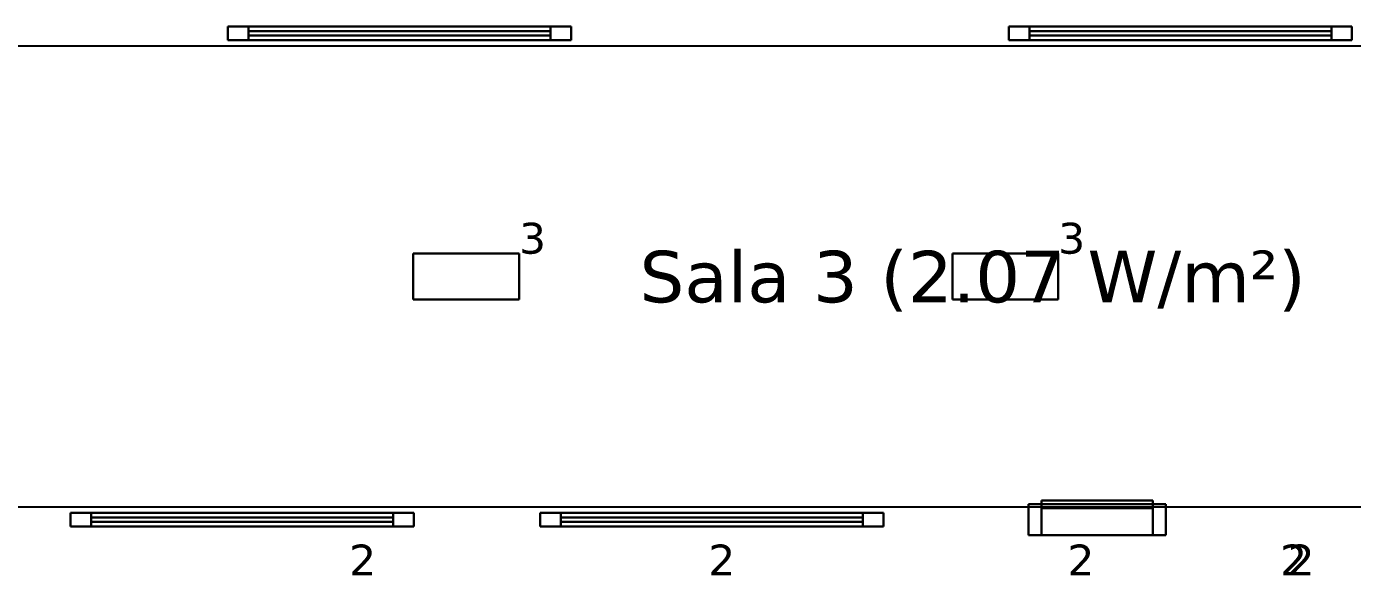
# Model space of a CAD drawing. Header units: inches. Extents: x 28 to 141, y 59 to 110.
# Drawn here: x 92.1 to 99.83, y 89.86 to 93.06 of the extents above; entities that cross this region are included whole.
import ezdxf

# ---------------------------------------------------------------- set-up
doc = ezdxf.new("R2010")
doc.units = ezdxf.units.IN
doc.header["$MEASUREMENT"] = 0
for name, color, linetype, true_color in [('DLX_BLD1_APERT', 7, 'Continuous', 0x969696), ('DLX_BLD1_CALC', 3, 'Continuous', 0x00ff00), ('DLX_BLD1_DESC', 7, 'Continuous', 0x969696), ('DLX_BLD1_LUM', 7, 'Continuous', 0xffd400), ('DLX_BLD1_LUMKEY_IDX', 7, 'Continuous', 0x969696)]:
    doc.layers.add(name, color=color, linetype=linetype, true_color=true_color)
doc.styles.add('TableTextStyle', font='')
doc.styles.get('TableTextStyle').set_extended_font_data('VERDANA.TTF')

msp = doc.modelspace()

# ---------------------------------------------------------------- linework, layer by layer
at = {"layer": 'DLX_BLD1_APERT'}
for points in [[(95.2731, 93.063, 0), (93.2731, 93.063, 0)], [(93.2731, 93.063, 0), (93.2731, 92.983, 0)], [(93.2731, 92.983, 0), (93.2731, 93.063, 0)], [(93.2731, 93.063, 0), (95.2731, 93.063, 0)], [(93.2731, 92.983, 0), (93.2731, 93.063, 0)], [(93.2731, 93.063, 0), (93.2731, 93.063, 0)], [(93.2731, 93.063, 0), (93.2731, 92.983, 0)], [(93.2731, 93.063, 0), (95.2731, 93.063, 0)], [(95.2731, 93.063, 0), (93.2731, 93.063, 0)], [(93.2731, 93.063, 0), (93.2731, 93.063, 0)], [(93.3931, 93.063, 0), (93.3931, 93.063, 0)], [(93.3931, 93.063, 0), (95.1531, 93.063, 0)], [(95.1531, 93.063, 0), (93.3931, 93.063, 0)], [(93.3931, 93.0355, 0), (93.3931, 93.063, 0)], [(93.3931, 93.063, 0), (95.1531, 93.063, 0)], [(95.1531, 93.063, 0), (93.3931, 93.063, 0)], [(93.3931, 93.063, 0), (93.3931, 93.0355, 0)], [(93.3931, 93.0355, 0), (93.3931, 93.063, 0)], [(93.3931, 93.063, 0), (93.3931, 93.063, 0)], [(93.3931, 93.063, 0), (93.3931, 93.0355, 0)], [(95.1531, 93.063, 0), (95.1531, 93.063, 0)], [(95.1531, 93.063, 0), (95.1531, 93.0355, 0)], [(95.1531, 93.0355, 0), (95.1531, 93.063, 0)], [(95.1531, 93.063, 0), (95.1531, 93.063, 0)], [(95.1531, 93.063, 0), (95.1531, 93.0355, 0)], [(95.1531, 93.0355, 0), (95.1531, 93.063, 0)], [(95.2731, 92.983, 0), (95.2731, 93.063, 0)], [(95.2731, 92.983, 0), (95.2731, 93.063, 0)], [(95.2731, 93.063, 0), (95.2731, 93.063, 0)], [(95.2731, 93.063, 0), (95.2731, 92.983, 0)], [(95.2731, 93.063, 0), (95.2731, 92.983, 0)], [(95.2731, 93.063, 0), (95.2731, 93.063, 0)], [(99.8244, 93.063, 0), (97.8244, 93.063, 0)], [(97.8244, 93.063, 0), (97.8244, 92.983, 0)], [(97.8244, 92.983, 0), (97.8244, 93.063, 0)], [(97.8244, 93.063, 0), (99.8244, 93.063, 0)], [(97.8244, 92.983, 0), (97.8244, 93.063, 0)], [(97.8244, 93.063, 0), (97.8244, 93.063, 0)], [(97.8244, 93.063, 0), (97.8244, 92.983, 0)], [(97.8244, 93.063, 0), (99.8244, 93.063, 0)], [(99.8244, 93.063, 0), (97.8244, 93.063, 0)], [(97.8244, 93.063, 0), (97.8244, 93.063, 0)], [(97.9444, 93.063, 0), (97.9444, 93.063, 0)], [(97.9444, 93.063, 0), (99.7044, 93.063, 0)], [(99.7044, 93.063, 0), (97.9444, 93.063, 0)], [(97.9444, 93.0355, 0), (97.9444, 93.063, 0)], [(97.9444, 93.063, 0), (99.7044, 93.063, 0)], [(99.7044, 93.063, 0), (97.9444, 93.063, 0)], [(97.9444, 93.063, 0), (97.9444, 93.0355, 0)], [(97.9444, 93.0355, 0), (97.9444, 93.063, 0)], [(97.9444, 93.063, 0), (97.9444, 93.063, 0)], [(97.9444, 93.063, 0), (97.9444, 93.0355, 0)], [(99.7044, 93.063, 0), (99.7044, 93.063, 0)], [(99.7044, 93.063, 0), (99.7044, 93.0355, 0)], [(99.7044, 93.0355, 0), (99.7044, 93.063, 0)], [(99.7044, 93.063, 0), (99.7044, 93.063, 0)], [(99.7044, 93.063, 0), (99.7044, 93.0355, 0)], [(99.7044, 93.0355, 0), (99.7044, 93.063, 0)], [(99.8244, 92.983, 0), (99.8244, 93.063, 0)], [(99.8244, 92.983, 0), (99.8244, 93.063, 0)], [(99.8244, 93.063, 0), (99.8244, 93.063, 0)], [(99.8244, 93.063, 0), (99.8244, 92.983, 0)], [(99.8244, 93.063, 0), (99.8244, 92.983, 0)], [(99.8244, 93.063, 0), (99.8244, 93.063, 0)], [(93.2731, 92.983, 0), (95.2731, 92.983, 0)], [(95.2731, 92.983, 0), (93.2731, 92.983, 0)], [(93.2731, 92.983, 0), (93.2731, 92.983, 0)], [(93.2731, 92.983, 0), (95.2731, 92.983, 0)], [(95.2731, 92.983, 0), (93.2731, 92.983, 0)], [(93.2731, 92.983, 0), (93.2731, 92.983, 0)], [(95.1531, 93.0355, 0), (93.3931, 93.0355, 0)], [(93.3931, 93.0355, 0), (95.1531, 93.0355, 0)], [(93.3931, 93.0105, 0), (93.3931, 93.0355, 0)], [(93.3931, 93.0355, 0), (95.1531, 93.0355, 0)], [(95.1531, 93.0355, 0), (93.3931, 93.0355, 0)], [(93.3931, 93.0355, 0), (93.3931, 93.0105, 0)], [(93.3931, 93.0355, 0), (93.3931, 93.0355, 0)], [(93.3931, 93.0355, 0), (93.3931, 93.0355, 0)], [(93.3931, 93.0355, 0), (93.3931, 93.0105, 0)], [(93.3931, 93.0105, 0), (93.3931, 93.0355, 0)], [(95.1531, 93.0355, 0), (93.3931, 93.0355, 0)], [(93.3931, 93.0355, 0), (93.3931, 93.0105, 0)], [(93.3931, 93.0355, 0), (95.1531, 93.0355, 0)], [(95.1531, 93.0355, 0), (93.3931, 93.0355, 0)], [(93.3931, 93.0355, 0), (93.3931, 93.0355, 0)], [(93.3931, 93.0105, 0), (93.3931, 93.0355, 0)], [(93.3931, 93.0355, 0), (95.1531, 93.0355, 0)], [(93.3931, 93.0105, 0), (93.3931, 93.0355, 0)], [(93.3931, 93.0355, 0), (93.3931, 93.0355, 0)], [(93.3931, 93.0355, 0), (93.3931, 93.0105, 0)], [(93.3931, 93.0105, 0), (95.1531, 93.0105, 0)], [(93.3931, 92.983, 0), (93.3931, 93.0105, 0)], [(93.3931, 93.0105, 0), (93.3931, 93.0105, 0)], [(93.3931, 93.0105, 0), (93.3931, 92.983, 0)], [(93.3931, 92.983, 0), (93.3931, 93.0105, 0)], [(95.1531, 93.0105, 0), (93.3931, 93.0105, 0)], [(93.3931, 93.0105, 0), (93.3931, 92.983, 0)], [(95.1531, 93.0105, 0), (93.3931, 93.0105, 0)], [(93.3931, 93.0105, 0), (95.1531, 93.0105, 0)], [(93.3931, 93.0105, 0), (93.3931, 93.0105, 0)], [(93.3931, 93.0105, 0), (95.1531, 93.0105, 0)], [(95.1531, 93.0105, 0), (93.3931, 93.0105, 0)], [(93.3931, 93.0105, 0), (93.3931, 93.0105, 0)], [(93.3931, 93.0105, 0), (95.1531, 93.0105, 0)], [(95.1531, 93.0105, 0), (93.3931, 93.0105, 0)], [(93.3931, 93.0105, 0), (93.3931, 93.0105, 0)], [(93.3931, 92.983, 0), (93.3931, 92.983, 0)], [(93.3931, 92.983, 0), (95.1531, 92.983, 0)], [(95.1531, 92.983, 0), (93.3931, 92.983, 0)], [(95.1531, 92.983, 0), (93.3931, 92.983, 0)], [(93.3931, 92.983, 0), (93.3931, 92.983, 0)], [(93.3931, 92.983, 0), (95.1531, 92.983, 0)], [(95.1531, 93.0355, 0), (95.1531, 93.0105, 0)], [(95.1531, 93.0355, 0), (95.1531, 93.0355, 0)], [(95.1531, 93.0355, 0), (95.1531, 93.0355, 0)], [(95.1531, 93.0355, 0), (95.1531, 93.0105, 0)], [(95.1531, 93.0105, 0), (95.1531, 93.0355, 0)], [(95.1531, 93.0105, 0), (95.1531, 93.0355, 0)], [(95.1531, 93.0105, 0), (95.1531, 93.0355, 0)], [(95.1531, 93.0355, 0), (95.1531, 93.0355, 0)], [(95.1531, 93.0355, 0), (95.1531, 93.0105, 0)], [(95.1531, 93.0105, 0), (95.1531, 93.0355, 0)], [(95.1531, 93.0355, 0), (95.1531, 93.0355, 0)], [(95.1531, 93.0355, 0), (95.1531, 93.0105, 0)], [(95.1531, 93.0105, 0), (95.1531, 92.983, 0)], [(95.1531, 93.0105, 0), (95.1531, 93.0105, 0)], [(95.1531, 93.0105, 0), (95.1531, 92.983, 0)], [(95.1531, 92.983, 0), (95.1531, 93.0105, 0)], [(95.1531, 92.983, 0), (95.1531, 93.0105, 0)], [(95.1531, 93.0105, 0), (95.1531, 93.0105, 0)], [(95.1531, 93.0105, 0), (95.1531, 93.0105, 0)], [(95.1531, 93.0105, 0), (95.1531, 93.0105, 0)], [(95.1531, 92.983, 0), (95.1531, 92.983, 0)], [(95.1531, 92.983, 0), (95.1531, 92.983, 0)], [(95.2731, 92.983, 0), (95.2731, 92.983, 0)], [(95.2731, 92.983, 0), (95.2731, 92.983, 0)], [(97.8244, 92.983, 0), (99.8244, 92.983, 0)], [(99.8244, 92.983, 0), (97.8244, 92.983, 0)], [(97.8244, 92.983, 0), (97.8244, 92.983, 0)], [(97.8244, 92.983, 0), (99.8244, 92.983, 0)], [(99.8244, 92.983, 0), (97.8244, 92.983, 0)], [(97.8244, 92.983, 0), (97.8244, 92.983, 0)], [(99.7044, 93.0355, 0), (97.9444, 93.0355, 0)], [(97.9444, 93.0355, 0), (99.7044, 93.0355, 0)], [(97.9444, 93.0105, 0), (97.9444, 93.0355, 0)], [(97.9444, 93.0355, 0), (99.7044, 93.0355, 0)], [(99.7044, 93.0355, 0), (97.9444, 93.0355, 0)], [(97.9444, 93.0355, 0), (97.9444, 93.0105, 0)], [(97.9444, 93.0355, 0), (97.9444, 93.0355, 0)], [(97.9444, 93.0355, 0), (97.9444, 93.0355, 0)], [(97.9444, 93.0355, 0), (97.9444, 93.0105, 0)], [(97.9444, 93.0105, 0), (97.9444, 93.0355, 0)], [(99.7044, 93.0355, 0), (97.9444, 93.0355, 0)], [(97.9444, 93.0355, 0), (97.9444, 93.0105, 0)], [(97.9444, 93.0355, 0), (99.7044, 93.0355, 0)], [(99.7044, 93.0355, 0), (97.9444, 93.0355, 0)], [(97.9444, 93.0355, 0), (97.9444, 93.0355, 0)], [(97.9444, 93.0105, 0), (97.9444, 93.0355, 0)], [(97.9444, 93.0355, 0), (99.7044, 93.0355, 0)], [(97.9444, 93.0105, 0), (97.9444, 93.0355, 0)], [(97.9444, 93.0355, 0), (97.9444, 93.0355, 0)], [(97.9444, 93.0355, 0), (97.9444, 93.0105, 0)], [(97.9444, 93.0105, 0), (99.7044, 93.0105, 0)], [(97.9444, 92.983, 0), (97.9444, 93.0105, 0)], [(97.9444, 93.0105, 0), (97.9444, 93.0105, 0)], [(97.9444, 93.0105, 0), (97.9444, 92.983, 0)], [(97.9444, 92.983, 0), (97.9444, 93.0105, 0)], [(99.7044, 93.0105, 0), (97.9444, 93.0105, 0)], [(97.9444, 93.0105, 0), (97.9444, 92.983, 0)], [(99.7044, 93.0105, 0), (97.9444, 93.0105, 0)], [(97.9444, 93.0105, 0), (99.7044, 93.0105, 0)], [(97.9444, 93.0105, 0), (97.9444, 93.0105, 0)], [(97.9444, 93.0105, 0), (99.7044, 93.0105, 0)], [(99.7044, 93.0105, 0), (97.9444, 93.0105, 0)], [(97.9444, 93.0105, 0), (97.9444, 93.0105, 0)], [(97.9444, 93.0105, 0), (99.7044, 93.0105, 0)], [(99.7044, 93.0105, 0), (97.9444, 93.0105, 0)], [(97.9444, 93.0105, 0), (97.9444, 93.0105, 0)], [(97.9444, 92.983, 0), (97.9444, 92.983, 0)], [(97.9444, 92.983, 0), (99.7044, 92.983, 0)], [(99.7044, 92.983, 0), (97.9444, 92.983, 0)], [(99.7044, 92.983, 0), (97.9444, 92.983, 0)], [(97.9444, 92.983, 0), (97.9444, 92.983, 0)], [(97.9444, 92.983, 0), (99.7044, 92.983, 0)], [(99.7044, 93.0355, 0), (99.7044, 93.0105, 0)], [(99.7044, 93.0355, 0), (99.7044, 93.0355, 0)], [(99.7044, 93.0355, 0), (99.7044, 93.0355, 0)], [(99.7044, 93.0355, 0), (99.7044, 93.0105, 0)], [(99.7044, 93.0105, 0), (99.7044, 93.0355, 0)], [(99.7044, 93.0105, 0), (99.7044, 93.0355, 0)], [(99.7044, 93.0105, 0), (99.7044, 93.0355, 0)], [(99.7044, 93.0355, 0), (99.7044, 93.0355, 0)], [(99.7044, 93.0355, 0), (99.7044, 93.0105, 0)], [(99.7044, 93.0105, 0), (99.7044, 93.0355, 0)], [(99.7044, 93.0355, 0), (99.7044, 93.0355, 0)], [(99.7044, 93.0355, 0), (99.7044, 93.0105, 0)], [(99.7044, 93.0105, 0), (99.7044, 92.983, 0)], [(99.7044, 93.0105, 0), (99.7044, 93.0105, 0)], [(99.7044, 93.0105, 0), (99.7044, 92.983, 0)], [(99.7044, 92.983, 0), (99.7044, 93.0105, 0)], [(99.7044, 92.983, 0), (99.7044, 93.0105, 0)], [(99.7044, 93.0105, 0), (99.7044, 93.0105, 0)], [(99.7044, 93.0105, 0), (99.7044, 93.0105, 0)], [(99.7044, 93.0105, 0), (99.7044, 93.0105, 0)], [(99.7044, 92.983, 0), (99.7044, 92.983, 0)], [(99.7044, 92.983, 0), (99.7044, 92.983, 0)], [(99.8244, 92.983, 0), (99.8244, 92.983, 0)], [(99.8244, 92.983, 0), (99.8244, 92.983, 0)], [(98.7391, 90.2789, 0), (97.9391, 90.2789, 0)], [(97.9391, 90.2789, 0), (97.9391, 90.0989, 0)], [(97.9391, 90.2789, 0), (97.9391, 90.2789, 0)], [(97.9391, 90.2789, 0), (97.9391, 90.0989, 0)], [(97.9391, 90.0989, 0), (97.9391, 90.2789, 0)], [(97.9391, 90.0989, 0), (97.9391, 90.2789, 0)], [(97.9391, 90.2789, 0), (98.0141, 90.2789, 0)], [(98.0141, 90.2789, 0), (97.9391, 90.2789, 0)], [(97.9391, 90.2789, 0), (97.9391, 90.2789, 0)], [(97.9391, 90.2789, 0), (98.7391, 90.2789, 0)], [(98.0141, 90.3014, 0), (98.6641, 90.3014, 0)], [(98.0141, 90.2789, 0), (98.0141, 90.3014, 0)], [(98.6641, 90.3014, 0), (98.0141, 90.3014, 0)], [(98.0141, 90.3014, 0), (98.0141, 90.3014, 0)], [(98.0141, 90.3014, 0), (98.6641, 90.3014, 0)], [(98.0141, 90.2789, 0), (98.0141, 90.3014, 0)], [(98.0141, 90.3014, 0), (98.0141, 90.3014, 0)], [(98.0141, 90.3014, 0), (98.0141, 90.2789, 0)], [(98.6641, 90.3014, 0), (98.0141, 90.3014, 0)], [(98.0141, 90.3014, 0), (98.0141, 90.2789, 0)], [(98.0141, 90.2789, 0), (98.0141, 90.2564, 0)], [(98.6641, 90.2789, 0), (98.0141, 90.2789, 0)], [(98.0141, 90.2789, 0), (98.0141, 90.2789, 0)], [(98.0141, 90.2564, 0), (98.0141, 90.2789, 0)], [(98.0141, 90.2789, 0), (98.6641, 90.2789, 0)], [(98.0141, 90.2564, 0), (98.0141, 90.2789, 0)], [(98.0141, 90.2789, 0), (98.0141, 90.2789, 0)], [(98.0141, 90.2789, 0), (98.0141, 90.2564, 0)], [(98.0141, 90.2564, 0), (98.0141, 90.2789, 0)], [(98.0141, 90.2789, 0), (98.0141, 90.2789, 0)], [(98.0141, 90.2789, 0), (98.6641, 90.2789, 0)], [(98.6641, 90.2789, 0), (98.0141, 90.2789, 0)], [(98.0141, 90.2789, 0), (98.0141, 90.2564, 0)], [(98.0141, 90.2789, 0), (98.0141, 90.2789, 0)], [(98.0141, 90.2789, 0), (98.0141, 90.2564, 0)], [(98.0141, 90.2564, 0), (98.0141, 90.2789, 0)], [(98.6641, 90.3014, 0), (98.6641, 90.2789, 0)], [(98.6641, 90.3014, 0), (98.6641, 90.3014, 0)], [(98.6641, 90.2789, 0), (98.6641, 90.3014, 0)], [(98.6641, 90.3014, 0), (98.6641, 90.3014, 0)], [(98.6641, 90.3014, 0), (98.6641, 90.2789, 0)], [(98.6641, 90.2789, 0), (98.6641, 90.3014, 0)], [(98.6641, 90.2564, 0), (98.6641, 90.2789, 0)], [(98.6641, 90.2789, 0), (98.7391, 90.2789, 0)], [(98.6641, 90.2789, 0), (98.6641, 90.2789, 0)], [(98.7391, 90.2789, 0), (98.6641, 90.2789, 0)], [(98.6641, 90.2789, 0), (98.6641, 90.2564, 0)], [(98.6641, 90.2564, 0), (98.6641, 90.2789, 0)], [(98.6641, 90.2789, 0), (98.6641, 90.2789, 0)], [(98.6641, 90.2789, 0), (98.6641, 90.2564, 0)], [(98.6641, 90.2789, 0), (98.6641, 90.2564, 0)], [(98.6641, 90.2789, 0), (98.6641, 90.2789, 0)], [(98.6641, 90.2789, 0), (98.6641, 90.2789, 0)], [(98.6641, 90.2789, 0), (98.6641, 90.2564, 0)], [(98.6641, 90.2564, 0), (98.6641, 90.2789, 0)], [(98.6641, 90.2564, 0), (98.6641, 90.2789, 0)], [(98.7391, 90.0989, 0), (98.7391, 90.2789, 0)], [(98.7391, 90.2789, 0), (98.7391, 90.2789, 0)], [(98.7391, 90.2789, 0), (98.7391, 90.0989, 0)], [(98.7391, 90.0989, 0), (98.7391, 90.2789, 0)], [(98.7391, 90.2789, 0), (98.7391, 90.0989, 0)], [(98.7391, 90.2789, 0), (98.7391, 90.2789, 0)], [(94.3562, 90.2289, 0), (92.3562, 90.2289, 0)], [(92.3562, 90.2289, 0), (92.3562, 90.1489, 0)], [(92.3562, 90.2289, 0), (92.3562, 90.2289, 0)], [(92.3562, 90.2289, 0), (92.3562, 90.1489, 0)], [(92.3562, 90.1489, 0), (92.3562, 90.2289, 0)], [(92.3562, 90.2289, 0), (94.3562, 90.2289, 0)], [(92.3562, 90.1489, 0), (92.3562, 90.2289, 0)], [(94.3562, 90.2289, 0), (92.3562, 90.2289, 0)], [(92.3562, 90.2289, 0), (92.3562, 90.2289, 0)], [(92.3562, 90.2289, 0), (94.3562, 90.2289, 0)], [(94.2362, 90.2289, 0), (92.4762, 90.2289, 0)], [(92.4762, 90.2289, 0), (92.4762, 90.2289, 0)], [(92.4762, 90.2289, 0), (94.2362, 90.2289, 0)], [(92.4762, 90.2014, 0), (92.4762, 90.2289, 0)], [(92.4762, 90.2289, 0), (94.2362, 90.2289, 0)], [(92.4762, 90.2014, 0), (92.4762, 90.2289, 0)], [(92.4762, 90.2289, 0), (92.4762, 90.2289, 0)], [(92.4762, 90.2289, 0), (92.4762, 90.2014, 0)], [(94.2362, 90.2289, 0), (92.4762, 90.2289, 0)], [(92.4762, 90.2289, 0), (92.4762, 90.2014, 0)], [(94.2362, 90.2014, 0), (92.4762, 90.2014, 0)], [(92.4762, 90.2014, 0), (92.4762, 90.2014, 0)], [(92.4762, 90.2014, 0), (94.2362, 90.2014, 0)], [(92.4762, 90.1764, 0), (92.4762, 90.2014, 0)], [(92.4762, 90.2014, 0), (94.2362, 90.2014, 0)], [(92.4762, 90.1764, 0), (92.4762, 90.2014, 0)], [(92.4762, 90.2014, 0), (92.4762, 90.2014, 0)], [(92.4762, 90.2014, 0), (92.4762, 90.1764, 0)], [(94.2362, 90.2014, 0), (92.4762, 90.2014, 0)], [(92.4762, 90.2014, 0), (92.4762, 90.1764, 0)], [(94.2362, 90.2014, 0), (92.4762, 90.2014, 0)], [(92.4762, 90.2014, 0), (92.4762, 90.2014, 0)], [(92.4762, 90.2014, 0), (94.2362, 90.2014, 0)], [(94.2362, 90.2014, 0), (92.4762, 90.2014, 0)], [(92.4762, 90.2014, 0), (92.4762, 90.1764, 0)], [(92.4762, 90.2014, 0), (94.2362, 90.2014, 0)], [(92.4762, 90.1764, 0), (92.4762, 90.2014, 0)], [(92.4762, 90.2014, 0), (92.4762, 90.2014, 0)], [(92.4762, 90.2014, 0), (92.4762, 90.1764, 0)], [(92.4762, 90.1764, 0), (92.4762, 90.2014, 0)], [(94.2362, 90.2289, 0), (94.2362, 90.2289, 0)], [(94.2362, 90.2289, 0), (94.2362, 90.2014, 0)], [(94.2362, 90.2014, 0), (94.2362, 90.2289, 0)], [(94.2362, 90.2289, 0), (94.2362, 90.2289, 0)], [(94.2362, 90.2289, 0), (94.2362, 90.2014, 0)], [(94.2362, 90.2014, 0), (94.2362, 90.2289, 0)], [(94.2362, 90.2014, 0), (94.2362, 90.2014, 0)], [(94.2362, 90.2014, 0), (94.2362, 90.1764, 0)], [(94.2362, 90.1764, 0), (94.2362, 90.2014, 0)], [(94.2362, 90.1764, 0), (94.2362, 90.2014, 0)], [(94.2362, 90.2014, 0), (94.2362, 90.2014, 0)], [(94.2362, 90.2014, 0), (94.2362, 90.1764, 0)], [(94.2362, 90.2014, 0), (94.2362, 90.2014, 0)], [(94.2362, 90.1764, 0), (94.2362, 90.2014, 0)], [(94.2362, 90.2014, 0), (94.2362, 90.1764, 0)], [(94.2362, 90.2014, 0), (94.2362, 90.2014, 0)], [(94.2362, 90.2014, 0), (94.2362, 90.1764, 0)], [(94.2362, 90.1764, 0), (94.2362, 90.2014, 0)], [(94.3562, 90.1489, 0), (94.3562, 90.2289, 0)], [(94.3562, 90.2289, 0), (94.3562, 90.1489, 0)], [(94.3562, 90.2289, 0), (94.3562, 90.2289, 0)], [(94.3562, 90.2289, 0), (94.3562, 90.1489, 0)], [(94.3562, 90.1489, 0), (94.3562, 90.2289, 0)], [(94.3562, 90.2289, 0), (94.3562, 90.2289, 0)], [(97.0935, 90.2289, 0), (95.0935, 90.2289, 0)], [(95.0935, 90.2289, 0), (95.0935, 90.1489, 0)], [(95.0935, 90.2289, 0), (95.0935, 90.2289, 0)], [(95.0935, 90.2289, 0), (95.0935, 90.1489, 0)], [(95.0935, 90.1489, 0), (95.0935, 90.2289, 0)], [(95.0935, 90.2289, 0), (97.0935, 90.2289, 0)], [(95.0935, 90.1489, 0), (95.0935, 90.2289, 0)], [(97.0935, 90.2289, 0), (95.0935, 90.2289, 0)], [(95.0935, 90.2289, 0), (95.0935, 90.2289, 0)], [(95.0935, 90.2289, 0), (97.0935, 90.2289, 0)], [(96.9735, 90.2289, 0), (95.2135, 90.2289, 0)], [(95.2135, 90.2289, 0), (95.2135, 90.2289, 0)], [(95.2135, 90.2289, 0), (96.9735, 90.2289, 0)], [(95.2135, 90.2014, 0), (95.2135, 90.2289, 0)], [(95.2135, 90.2289, 0), (96.9735, 90.2289, 0)], [(95.2135, 90.2014, 0), (95.2135, 90.2289, 0)], [(95.2135, 90.2289, 0), (95.2135, 90.2289, 0)], [(95.2135, 90.2289, 0), (95.2135, 90.2014, 0)], [(96.9735, 90.2289, 0), (95.2135, 90.2289, 0)], [(95.2135, 90.2289, 0), (95.2135, 90.2014, 0)], [(96.9735, 90.2014, 0), (95.2135, 90.2014, 0)], [(95.2135, 90.2014, 0), (95.2135, 90.2014, 0)], [(95.2135, 90.2014, 0), (96.9735, 90.2014, 0)], [(95.2135, 90.1764, 0), (95.2135, 90.2014, 0)], [(95.2135, 90.2014, 0), (96.9735, 90.2014, 0)], [(95.2135, 90.1764, 0), (95.2135, 90.2014, 0)], [(95.2135, 90.2014, 0), (95.2135, 90.2014, 0)], [(95.2135, 90.2014, 0), (95.2135, 90.1764, 0)], [(96.9735, 90.2014, 0), (95.2135, 90.2014, 0)], [(95.2135, 90.2014, 0), (95.2135, 90.1764, 0)], [(96.9735, 90.2014, 0), (95.2135, 90.2014, 0)], [(95.2135, 90.2014, 0), (95.2135, 90.2014, 0)], [(95.2135, 90.2014, 0), (96.9735, 90.2014, 0)], [(96.9735, 90.2014, 0), (95.2135, 90.2014, 0)], [(95.2135, 90.2014, 0), (95.2135, 90.1764, 0)], [(95.2135, 90.2014, 0), (96.9735, 90.2014, 0)], [(95.2135, 90.1764, 0), (95.2135, 90.2014, 0)], [(95.2135, 90.2014, 0), (95.2135, 90.2014, 0)], [(95.2135, 90.2014, 0), (95.2135, 90.1764, 0)], [(95.2135, 90.1764, 0), (95.2135, 90.2014, 0)], [(96.9735, 90.2289, 0), (96.9735, 90.2289, 0)], [(96.9735, 90.2289, 0), (96.9735, 90.2014, 0)], [(96.9735, 90.2014, 0), (96.9735, 90.2289, 0)], [(96.9735, 90.2289, 0), (96.9735, 90.2289, 0)], [(96.9735, 90.2289, 0), (96.9735, 90.2014, 0)], [(96.9735, 90.2014, 0), (96.9735, 90.2289, 0)], [(96.9735, 90.2014, 0), (96.9735, 90.2014, 0)], [(96.9735, 90.2014, 0), (96.9735, 90.1764, 0)], [(96.9735, 90.1764, 0), (96.9735, 90.2014, 0)], [(96.9735, 90.1764, 0), (96.9735, 90.2014, 0)], [(96.9735, 90.2014, 0), (96.9735, 90.2014, 0)], [(96.9735, 90.2014, 0), (96.9735, 90.1764, 0)], [(96.9735, 90.2014, 0), (96.9735, 90.2014, 0)], [(96.9735, 90.1764, 0), (96.9735, 90.2014, 0)], [(96.9735, 90.2014, 0), (96.9735, 90.1764, 0)], [(96.9735, 90.2014, 0), (96.9735, 90.2014, 0)], [(96.9735, 90.2014, 0), (96.9735, 90.1764, 0)], [(96.9735, 90.1764, 0), (96.9735, 90.2014, 0)], [(97.0935, 90.1489, 0), (97.0935, 90.2289, 0)], [(97.0935, 90.2289, 0), (97.0935, 90.1489, 0)], [(97.0935, 90.2289, 0), (97.0935, 90.2289, 0)], [(97.0935, 90.2289, 0), (97.0935, 90.1489, 0)], [(97.0935, 90.1489, 0), (97.0935, 90.2289, 0)], [(97.0935, 90.2289, 0), (97.0935, 90.2289, 0)], [(98.0141, 90.2564, 0), (98.0141, 90.0989, 0)], [(98.0141, 90.2564, 0), (98.6641, 90.2564, 0)], [(98.0141, 90.0989, 0), (98.0141, 90.2564, 0)], [(98.0141, 90.2564, 0), (98.0141, 90.2564, 0)], [(98.0141, 90.2564, 0), (98.0141, 90.0989, 0)], [(98.0141, 90.0989, 0), (98.0141, 90.2564, 0)], [(98.6641, 90.2564, 0), (98.0141, 90.2564, 0)], [(98.0141, 90.2564, 0), (98.0141, 90.2564, 0)], [(98.6641, 90.2564, 0), (98.0141, 90.2564, 0)], [(98.0141, 90.2564, 0), (98.0141, 90.2564, 0)], [(98.0141, 90.2564, 0), (98.6641, 90.2564, 0)], [(98.6641, 90.2564, 0), (98.0141, 90.2564, 0)], [(98.0141, 90.2564, 0), (98.6641, 90.2564, 0)], [(98.0141, 90.2564, 0), (98.0141, 90.2564, 0)], [(98.6641, 90.0989, 0), (98.6641, 90.2564, 0)], [(98.6641, 90.2564, 0), (98.6641, 90.0989, 0)], [(98.6641, 90.2564, 0), (98.6641, 90.2564, 0)], [(98.6641, 90.2564, 0), (98.6641, 90.0989, 0)], [(98.6641, 90.0989, 0), (98.6641, 90.2564, 0)], [(98.6641, 90.2564, 0), (98.6641, 90.2564, 0)], [(98.6641, 90.2564, 0), (98.6641, 90.2564, 0)], [(98.6641, 90.2564, 0), (98.6641, 90.2564, 0)], [(92.3562, 90.1489, 0), (94.3562, 90.1489, 0)], [(92.3562, 90.1489, 0), (92.3562, 90.1489, 0)], [(94.3562, 90.1489, 0), (92.3562, 90.1489, 0)], [(94.3562, 90.1489, 0), (92.3562, 90.1489, 0)], [(92.3562, 90.1489, 0), (92.3562, 90.1489, 0)], [(92.3562, 90.1489, 0), (94.3562, 90.1489, 0)], [(92.4762, 90.1764, 0), (94.2362, 90.1764, 0)], [(92.4762, 90.1489, 0), (92.4762, 90.1764, 0)], [(94.2362, 90.1764, 0), (92.4762, 90.1764, 0)], [(92.4762, 90.1764, 0), (92.4762, 90.1764, 0)], [(92.4762, 90.1764, 0), (92.4762, 90.1489, 0)], [(92.4762, 90.1489, 0), (92.4762, 90.1764, 0)], [(92.4762, 90.1764, 0), (92.4762, 90.1764, 0)], [(94.2362, 90.1764, 0), (92.4762, 90.1764, 0)], [(92.4762, 90.1764, 0), (92.4762, 90.1489, 0)], [(92.4762, 90.1764, 0), (94.2362, 90.1764, 0)], [(92.4762, 90.1764, 0), (94.2362, 90.1764, 0)], [(94.2362, 90.1764, 0), (92.4762, 90.1764, 0)], [(92.4762, 90.1764, 0), (92.4762, 90.1764, 0)], [(92.4762, 90.1764, 0), (94.2362, 90.1764, 0)], [(94.2362, 90.1764, 0), (92.4762, 90.1764, 0)], [(92.4762, 90.1764, 0), (92.4762, 90.1764, 0)], [(94.2362, 90.1489, 0), (92.4762, 90.1489, 0)], [(92.4762, 90.1489, 0), (92.4762, 90.1489, 0)], [(92.4762, 90.1489, 0), (94.2362, 90.1489, 0)], [(94.2362, 90.1489, 0), (92.4762, 90.1489, 0)], [(92.4762, 90.1489, 0), (92.4762, 90.1489, 0)], [(92.4762, 90.1489, 0), (94.2362, 90.1489, 0)], [(94.2362, 90.1764, 0), (94.2362, 90.1489, 0)], [(94.2362, 90.1489, 0), (94.2362, 90.1764, 0)], [(94.2362, 90.1764, 0), (94.2362, 90.1764, 0)], [(94.2362, 90.1764, 0), (94.2362, 90.1489, 0)], [(94.2362, 90.1489, 0), (94.2362, 90.1764, 0)], [(94.2362, 90.1764, 0), (94.2362, 90.1764, 0)], [(94.2362, 90.1764, 0), (94.2362, 90.1764, 0)], [(94.2362, 90.1764, 0), (94.2362, 90.1764, 0)], [(94.2362, 90.1489, 0), (94.2362, 90.1489, 0)], [(94.2362, 90.1489, 0), (94.2362, 90.1489, 0)], [(94.3562, 90.1489, 0), (94.3562, 90.1489, 0)], [(94.3562, 90.1489, 0), (94.3562, 90.1489, 0)], [(95.0935, 90.1489, 0), (97.0935, 90.1489, 0)], [(95.0935, 90.1489, 0), (95.0935, 90.1489, 0)], [(97.0935, 90.1489, 0), (95.0935, 90.1489, 0)], [(97.0935, 90.1489, 0), (95.0935, 90.1489, 0)], [(95.0935, 90.1489, 0), (95.0935, 90.1489, 0)], [(95.0935, 90.1489, 0), (97.0935, 90.1489, 0)], [(95.2135, 90.1764, 0), (96.9735, 90.1764, 0)], [(95.2135, 90.1489, 0), (95.2135, 90.1764, 0)], [(96.9735, 90.1764, 0), (95.2135, 90.1764, 0)], [(95.2135, 90.1764, 0), (95.2135, 90.1764, 0)], [(95.2135, 90.1764, 0), (95.2135, 90.1489, 0)], [(95.2135, 90.1489, 0), (95.2135, 90.1764, 0)], [(95.2135, 90.1764, 0), (95.2135, 90.1764, 0)], [(96.9735, 90.1764, 0), (95.2135, 90.1764, 0)], [(95.2135, 90.1764, 0), (95.2135, 90.1489, 0)], [(95.2135, 90.1764, 0), (96.9735, 90.1764, 0)], [(95.2135, 90.1764, 0), (96.9735, 90.1764, 0)], [(96.9735, 90.1764, 0), (95.2135, 90.1764, 0)], [(95.2135, 90.1764, 0), (95.2135, 90.1764, 0)], [(95.2135, 90.1764, 0), (96.9735, 90.1764, 0)], [(96.9735, 90.1764, 0), (95.2135, 90.1764, 0)], [(95.2135, 90.1764, 0), (95.2135, 90.1764, 0)], [(96.9735, 90.1489, 0), (95.2135, 90.1489, 0)], [(95.2135, 90.1489, 0), (95.2135, 90.1489, 0)], [(95.2135, 90.1489, 0), (96.9735, 90.1489, 0)], [(96.9735, 90.1489, 0), (95.2135, 90.1489, 0)], [(95.2135, 90.1489, 0), (95.2135, 90.1489, 0)], [(95.2135, 90.1489, 0), (96.9735, 90.1489, 0)], [(96.9735, 90.1764, 0), (96.9735, 90.1489, 0)], [(96.9735, 90.1489, 0), (96.9735, 90.1764, 0)], [(96.9735, 90.1764, 0), (96.9735, 90.1764, 0)], [(96.9735, 90.1764, 0), (96.9735, 90.1489, 0)], [(96.9735, 90.1489, 0), (96.9735, 90.1764, 0)], [(96.9735, 90.1764, 0), (96.9735, 90.1764, 0)], [(96.9735, 90.1764, 0), (96.9735, 90.1764, 0)], [(96.9735, 90.1764, 0), (96.9735, 90.1764, 0)], [(96.9735, 90.1489, 0), (96.9735, 90.1489, 0)], [(96.9735, 90.1489, 0), (96.9735, 90.1489, 0)], [(97.0935, 90.1489, 0), (97.0935, 90.1489, 0)], [(97.0935, 90.1489, 0), (97.0935, 90.1489, 0)], [(97.9391, 90.0989, 0), (98.7391, 90.0989, 0)], [(97.9391, 90.0989, 0), (97.9391, 90.0989, 0)], [(98.0141, 90.0989, 0), (97.9391, 90.0989, 0)], [(98.7391, 90.0989, 0), (97.9391, 90.0989, 0)], [(97.9391, 90.0989, 0), (97.9391, 90.0989, 0)], [(97.9391, 90.0989, 0), (98.0141, 90.0989, 0)], [(98.0141, 90.0989, 0), (98.0141, 90.0989, 0)], [(98.0141, 90.0989, 0), (98.6641, 90.0989, 0)], [(98.6641, 90.0989, 0), (98.0141, 90.0989, 0)], [(98.0141, 90.0989, 0), (98.0141, 90.0989, 0)], [(98.7391, 90.0989, 0), (98.6641, 90.0989, 0)], [(98.6641, 90.0989, 0), (98.6641, 90.0989, 0)], [(98.6641, 90.0989, 0), (98.7391, 90.0989, 0)], [(98.6641, 90.0989, 0), (98.6641, 90.0989, 0)], [(98.7391, 90.0989, 0), (98.7391, 90.0989, 0)], [(98.7391, 90.0989, 0), (98.7391, 90.0989, 0)]]:
    msp.add_polyline3d(points, dxfattribs=at)
at = {"layer": 'DLX_BLD1_CALC'}
for points in [[(108.8023, 92.948, 0), (83.6633, 92.948, 0)], [(85.6672, 90.2639, 0), (97.9391, 90.2639, 0)], [(97.9391, 90.2639, 0), (97.9391, 90.2789, 0)], [(97.9391, 90.2789, 0), (98.0141, 90.2789, 0)], [(98.0141, 90.2789, 0), (97.9391, 90.2789, 0)], [(97.9391, 90.2789, 0), (97.9391, 90.2639, 0)], [(97.9391, 90.2639, 0), (98.7391, 90.2639, 0)], [(98.0141, 90.2789, 0), (98.0141, 90.3014, 0)], [(98.0141, 90.3014, 0), (98.6641, 90.3014, 0)], [(98.6641, 90.3014, 0), (98.0141, 90.3014, 0)], [(98.0141, 90.3014, 0), (98.0141, 90.2789, 0)], [(98.6641, 90.3014, 0), (98.6641, 90.2789, 0)], [(98.6641, 90.2789, 0), (98.6641, 90.3014, 0)], [(98.6641, 90.2789, 0), (98.7391, 90.2789, 0)], [(98.7391, 90.2789, 0), (98.6641, 90.2789, 0)], [(98.7391, 90.2789, 0), (98.7391, 90.2639, 0)], [(98.7391, 90.2639, 0), (98.7391, 90.2789, 0)], [(98.7391, 90.2639, 0), (107.7872, 90.2639, 0)]]:
    msp.add_polyline3d(points, dxfattribs=at)
at = {"layer": 'DLX_BLD1_LUM'}
for points in [[(94.3531, 91.4724, 0), (94.3531, 91.7394, 0)], [(94.3531, 91.7394, 0), (94.3531, 91.7394, 0)], [(94.3531, 91.7394, 0), (94.3531, 91.4724, 0)], [(94.3531, 91.7394, 0), (94.9701, 91.7394, 0)], [(94.9701, 91.7394, 0), (94.3531, 91.7394, 0)], [(94.3531, 91.7394, 0), (94.3531, 91.7394, 0)], [(94.3531, 91.7394, 0), (94.3531, 91.4724, 0)], [(94.9701, 91.7394, 0), (94.3531, 91.7394, 0)], [(94.3531, 91.4724, 0), (94.3531, 91.7394, 0)], [(94.3531, 91.7394, 0), (94.9701, 91.7394, 0)], [(94.9701, 91.7394, 0), (94.9701, 91.4724, 0)], [(94.9701, 91.4724, 0), (94.9701, 91.7394, 0)], [(94.9701, 91.7394, 0), (94.9701, 91.7394, 0)], [(94.9701, 91.7394, 0), (94.9701, 91.7394, 0)], [(94.9701, 91.4724, 0), (94.9701, 91.7394, 0)], [(94.9701, 91.7394, 0), (94.9701, 91.4724, 0)], [(97.4955, 91.4724, 0), (97.4955, 91.7394, 0)], [(97.4955, 91.7394, 0), (97.4955, 91.7394, 0)], [(97.4955, 91.7394, 0), (97.4955, 91.4724, 0)], [(97.4955, 91.7394, 0), (98.1125, 91.7394, 0)], [(98.1125, 91.7394, 0), (97.4955, 91.7394, 0)], [(97.4955, 91.7394, 0), (97.4955, 91.7394, 0)], [(97.4955, 91.7394, 0), (97.4955, 91.4724, 0)], [(98.1125, 91.7394, 0), (97.4955, 91.7394, 0)], [(97.4955, 91.4724, 0), (97.4955, 91.7394, 0)], [(97.4955, 91.7394, 0), (98.1125, 91.7394, 0)], [(98.1125, 91.7394, 0), (98.1125, 91.4724, 0)], [(98.1125, 91.4724, 0), (98.1125, 91.7394, 0)], [(98.1125, 91.7394, 0), (98.1125, 91.7394, 0)], [(98.1125, 91.7394, 0), (98.1125, 91.7394, 0)], [(98.1125, 91.4724, 0), (98.1125, 91.7394, 0)], [(98.1125, 91.7394, 0), (98.1125, 91.4724, 0)], [(94.9701, 91.4724, 0), (94.3531, 91.4724, 0)], [(94.3531, 91.4724, 0), (94.3531, 91.4724, 0)], [(94.3531, 91.4724, 0), (94.9701, 91.4724, 0)], [(94.3531, 91.4724, 0), (94.3531, 91.4724, 0)], [(94.3531, 91.4724, 0), (94.9701, 91.4724, 0)], [(94.9701, 91.4724, 0), (94.3531, 91.4724, 0)], [(94.9701, 91.4724, 0), (94.9701, 91.4724, 0)], [(94.9701, 91.4724, 0), (94.9701, 91.4724, 0)], [(98.1125, 91.4724, 0), (97.4955, 91.4724, 0)], [(97.4955, 91.4724, 0), (97.4955, 91.4724, 0)], [(97.4955, 91.4724, 0), (98.1125, 91.4724, 0)], [(97.4955, 91.4724, 0), (97.4955, 91.4724, 0)], [(97.4955, 91.4724, 0), (98.1125, 91.4724, 0)], [(98.1125, 91.4724, 0), (97.4955, 91.4724, 0)], [(98.1125, 91.4724, 0), (98.1125, 91.4724, 0)], [(98.1125, 91.4724, 0), (98.1125, 91.4724, 0)]]:
    msp.add_polyline3d(points, dxfattribs=at)

# ---------------------------------------------------------------- texts
at = {"layer": 'DLX_BLD1_DESC', "style": 'TableTextStyle'}
msp.add_text('Sala 3 (2.07 W/m²)', height=0.3, dxfattribs=at).set_placement((95.6722, 91.456))
at = {"layer": 'DLX_BLD1_LUMKEY_IDX', "style": 'TableTextStyle'}
for s, p in [('3', (94.9701, 91.7394)), ('3', (98.1125, 91.7394)), ('2', (93.98, 89.8639)), ('2', (96.0731, 89.8639)), ('2', (98.1661, 89.8639)), ('2', (99.4059, 89.8639)), ('2', (99.4493, 89.8639))]:
    msp.add_text(s, height=0.18, dxfattribs=at).set_placement(p)

doc.saveas('drawing.dxf')
